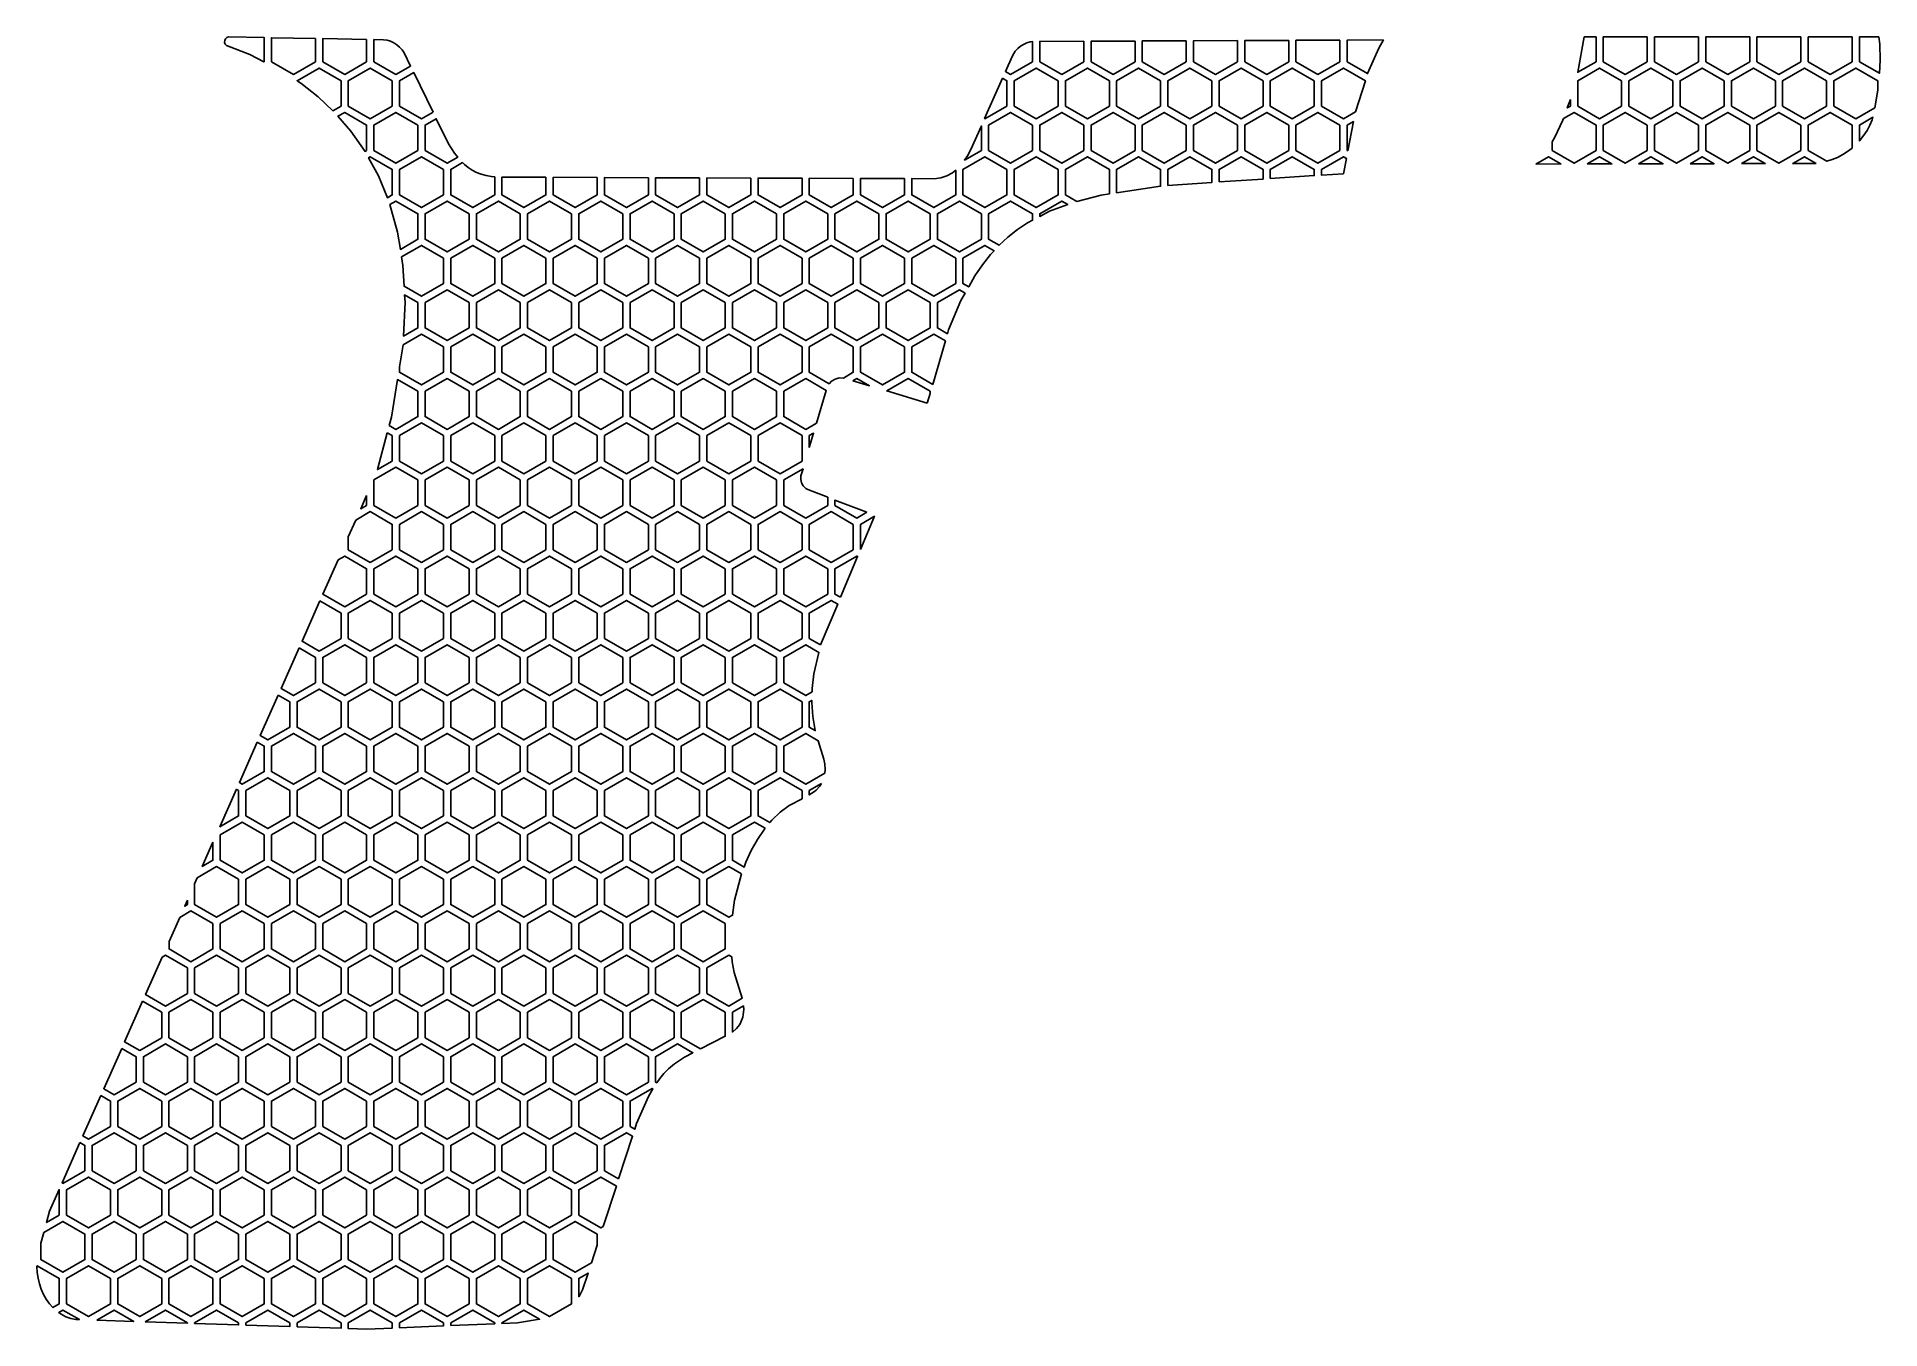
# Model space of a CAD drawing. Header units: millimetres. Extents: x 12 to 139, y -280 to -191.
import ezdxf

# ---------------------------------------------------------------- set-up
doc = ezdxf.new("R2010")
doc.units = ezdxf.units.MM

# ---------------------------------------------------------------- blocks, each defined once
blk = doc.blocks.new('HEX')
blk.add_lwpolyline([(1.516, 0.875), (0, 1.75), (-1.516, 0.875), (-1.516, -0.875), (0, -1.75), (1.516, -0.875)], close=True)

msp = doc.modelspace()

# ---------------------------------------------------------------- linework, layer by layer
for points in [[(26.29, -192.324), (24.669, -191.69), (24.593, -191.609), (24.547, -191.482), (24.552, -191.346), (24.604, -191.222), (24.701, -191.132), (24.808, -191.099), (27.275, -191.144), (27.275, -192.814), (27.26, -192.823), (26.29, -192.324)], [(30.806, -191.207), (30.806, -192.814), (29.291, -193.689), (27.775, -192.814), (27.775, -191.153), (30.806, -191.207)], [(34.337, -191.271), (34.337, -192.814), (32.822, -193.689), (31.306, -192.814), (31.306, -191.216), (34.337, -191.271)], [(35.499, -191.291), (35.748, -191.331), (35.988, -191.404), (36.213, -191.508), (36.422, -191.642), (36.611, -191.804), (36.778, -191.99), (36.918, -192.201), (37.361, -193.107), (36.353, -193.689), (34.837, -192.814), (34.837, -191.28), (35.499, -191.291)], [(78.849, -192.398), (79.052, -192.083), (79.219, -191.902), (79.407, -191.746), (79.614, -191.618), (79.837, -191.518), (80.073, -191.45), (80.241, -191.426), (80.241, -192.814), (78.726, -193.689), (78.369, -193.483), (78.849, -192.398)], [(83.772, -191.399), (83.772, -192.814), (82.257, -193.689), (80.741, -192.814), (80.741, -191.413), (83.772, -191.399)], [(87.303, -191.384), (87.303, -192.814), (85.788, -193.689), (84.272, -192.814), (84.272, -191.397), (87.303, -191.384)], [(90.835, -191.368), (90.835, -192.814), (89.319, -193.689), (87.803, -192.814), (87.803, -191.382), (90.835, -191.368)], [(94.366, -191.353), (94.366, -192.814), (92.85, -193.689), (91.335, -192.814), (91.335, -191.366), (94.366, -191.353)], [(97.897, -191.337), (97.897, -192.814), (96.381, -193.689), (94.866, -192.814), (94.866, -191.351), (97.897, -191.337)], [(101.428, -191.322), (101.428, -192.814), (99.912, -193.689), (98.397, -192.814), (98.397, -191.335), (101.428, -191.322)], [(104.428, -191.309), (104.111, -191.874), (103.339, -193.629), (101.928, -192.814), (101.928, -191.32), (104.428, -191.309)], [(119.083, -191.097), (119.083, -192.814), (117.824, -193.541), (118.274, -191.097), (119.083, -191.097)], [(122.614, -191.097), (122.614, -192.814), (121.099, -193.689), (119.583, -192.814), (119.583, -191.097), (122.614, -191.097)], [(126.145, -191.097), (126.145, -192.814), (124.63, -193.689), (123.114, -192.814), (123.114, -191.097), (126.145, -191.097)], [(129.677, -191.097), (129.677, -192.814), (128.161, -193.689), (126.645, -192.814), (126.645, -191.097), (129.677, -191.097)], [(133.208, -191.097), (133.208, -192.814), (131.692, -193.689), (130.177, -192.814), (130.177, -191.097), (133.208, -191.097)], [(136.739, -191.097), (136.739, -192.814), (135.223, -193.689), (133.708, -192.814), (133.708, -191.097), (136.739, -191.097)], [(138.585, -191.097), (138.639, -191.606), (138.667, -192.712), (138.612, -193.607), (137.239, -192.814), (137.239, -191.097), (138.585, -191.097)], [(30.991, -195.235), (29.797, -194.299), (29.541, -194.122), (31.056, -193.247), (32.572, -194.122), (32.572, -195.872), (32.011, -196.196), (30.991, -195.235)], [(38.915, -196.287), (38.118, -196.747), (36.603, -195.872), (36.603, -194.122), (37.581, -193.557), (38.915, -196.287)], [(78.166, -193.943), (78.476, -194.122), (78.476, -195.872), (76.96, -196.747), (76.934, -196.732), (78.166, -193.943)], [(102.506, -196.269), (101.678, -196.747), (100.162, -195.872), (100.162, -194.122), (101.678, -193.247), (103.185, -194.117), (102.506, -196.269)], [(138.309, -195.985), (136.989, -196.747), (135.473, -195.872), (135.473, -194.122), (136.989, -193.247), (138.504, -194.122), (138.504, -194.763), (138.309, -195.985)], [(117.318, -195.408), (117.318, -195.872), (117.103, -195.996), (117.318, -195.408)], [(33.249, -197.59), (32.362, -196.57), (32.822, -196.305), (34.337, -197.18), (34.337, -198.93), (34.229, -198.993), (33.249, -197.59)], [(39.981, -198.467), (40.389, -199.109), (40.613, -199.384), (39.884, -199.805), (38.368, -198.93), (38.368, -197.18), (39.135, -196.737), (39.981, -198.467)], [(101.972, -198.956), (101.928, -198.93), (101.928, -197.18), (102.355, -196.934), (101.972, -198.956)], [(116.234, -198.022), (116.791, -196.849), (116.836, -196.728), (117.568, -196.305), (119.083, -197.18), (119.083, -198.93), (117.568, -199.805), (116.052, -198.93), (116.052, -198.326), (116.234, -198.022)], [(136.424, -199.001), (136.088, -199.217), (135.734, -199.403), (135.363, -199.559), (134.999, -199.676), (133.708, -198.93), (133.708, -197.18), (135.223, -196.305), (136.739, -197.18), (136.739, -198.759), (136.424, -199.001)], [(138.115, -196.807), (137.956, -197.184), (137.767, -197.542), (137.549, -197.879), (137.239, -198.267), (137.239, -197.18), (138.167, -196.644), (138.115, -196.807)], [(75.754, -199.299), (75.996, -198.852), (76.71, -197.237), (76.71, -198.93), (75.559, -199.595), (75.754, -199.299)], [(35.149, -200.671), (34.473, -199.429), (34.587, -199.363), (36.103, -200.238), (36.103, -201.988), (35.763, -202.185), (35.149, -200.671)], [(84.981, -202.01), (83.299, -202.446), (82.507, -201.988), (82.507, -200.238), (84.022, -199.363), (85.538, -200.238), (85.538, -201.926), (84.981, -202.01)], [(86.038, -201.85), (86.038, -200.238), (87.553, -199.363), (89.069, -200.238), (89.069, -201.394), (86.038, -201.85)], [(89.569, -201.336), (89.569, -200.238), (91.085, -199.363), (92.6, -200.238), (92.6, -201.134), (89.569, -201.336)], [(93.1, -201.101), (93.1, -200.238), (94.616, -199.363), (96.131, -200.238), (96.131, -200.9), (93.1, -201.101)], [(96.631, -200.867), (96.631, -200.238), (98.147, -199.363), (99.662, -200.238), (99.662, -200.665), (96.631, -200.867)], [(101.673, -200.536), (100.162, -200.632), (100.162, -200.238), (101.678, -199.363), (101.873, -199.476), (101.673, -200.536)], [(114.937, -199.863), (115.802, -199.363), (116.662, -199.86), (114.937, -199.863)], [(118.479, -199.857), (119.333, -199.363), (120.183, -199.854), (118.479, -199.857)], [(122.021, -199.85), (122.864, -199.363), (123.703, -199.847), (122.021, -199.85)], [(125.562, -199.844), (126.395, -199.363), (127.223, -199.841), (125.562, -199.844)], [(129.104, -199.838), (129.927, -199.363), (130.744, -199.835), (129.104, -199.838)], [(134.246, -199.819), (132.646, -199.832), (133.458, -199.363), (134.246, -199.819)], [(41.075, -199.893), (41.333, -200.104), (41.609, -200.287), (41.905, -200.442), (42.223, -200.569), (42.567, -200.665), (42.938, -200.732), (43.165, -200.751), (43.165, -201.988), (41.649, -202.863), (40.134, -201.988), (40.134, -200.238), (40.948, -199.768), (41.075, -199.893)], [(73.456, -200.875), (73.924, -200.805), (74.342, -200.666), (74.716, -200.463), (74.945, -200.29), (74.945, -201.988), (73.429, -202.863), (71.914, -201.988), (71.914, -200.869), (73.456, -200.875)], [(46.696, -200.778), (46.696, -201.988), (45.18, -202.863), (43.665, -201.988), (43.665, -200.768), (46.696, -200.778)], [(50.227, -200.791), (50.227, -201.988), (48.712, -202.863), (47.196, -201.988), (47.196, -200.78), (50.227, -200.791)], [(53.758, -200.804), (53.758, -201.988), (52.243, -202.863), (50.727, -201.988), (50.727, -200.793), (53.758, -200.804)], [(57.289, -200.817), (57.289, -201.988), (55.774, -202.863), (54.258, -201.988), (54.258, -200.806), (57.289, -200.817)], [(60.82, -200.829), (60.82, -201.988), (59.305, -202.863), (57.789, -201.988), (57.789, -200.818), (60.82, -200.829)], [(64.351, -200.842), (64.351, -201.988), (62.836, -202.863), (61.32, -201.988), (61.32, -200.831), (64.351, -200.842)], [(67.883, -200.855), (67.883, -201.988), (66.367, -202.863), (64.851, -201.988), (64.851, -200.844), (67.883, -200.855)], [(71.414, -200.867), (71.414, -201.988), (69.898, -202.863), (68.383, -201.988), (68.383, -200.856), (71.414, -200.867)], [(36.468, -204.57), (35.937, -202.661), (36.353, -202.421), (37.868, -203.296), (37.868, -205.046), (36.66, -205.744), (36.468, -204.57)], [(79.899, -203.918), (79.204, -204.385), (78.547, -204.904), (77.938, -205.467), (77.21, -205.046), (77.21, -203.296), (78.726, -202.421), (80.241, -203.296), (80.241, -203.739), (79.899, -203.918)], [(81.413, -203.124), (80.741, -203.476), (80.741, -203.296), (82.257, -202.421), (82.667, -202.658), (81.413, -203.124)], [(36.84, -206.855), (36.745, -206.272), (38.118, -205.479), (39.634, -206.354), (39.634, -208.104), (38.118, -208.979), (36.922, -208.289), (36.84, -206.855)], [(77.34, -206.11), (76.788, -206.802), (76.266, -207.56), (75.837, -208.331), (75.445, -208.104), (75.445, -206.354), (76.96, -205.479), (77.589, -205.842), (77.34, -206.11)], [(36.984, -209.38), (36.956, -208.885), (37.868, -209.412), (37.868, -211.162), (36.888, -211.728), (36.984, -209.38)], [(75.307, -209.282), (74.451, -211.302), (74.375, -211.564), (73.679, -211.162), (73.679, -209.412), (75.195, -208.537), (75.594, -208.768), (75.307, -209.282)], [(36.843, -212.332), (38.118, -211.595), (39.634, -212.47), (39.634, -214.22), (38.118, -215.095), (36.603, -214.22), (36.603, -213.84), (36.843, -212.332)], [(67.197, -214.616), (66.911, -214.608), (66.628, -214.684), (66.379, -214.836), (66.216, -215.008), (64.851, -214.22), (64.851, -212.47), (66.367, -211.595), (67.883, -212.47), (67.883, -214.22), (67.197, -214.616)], [(73.36, -215.055), (71.914, -214.22), (71.914, -212.47), (73.429, -211.595), (74.231, -212.058), (73.36, -215.055)], [(36.049, -217.321), (36.463, -214.717), (37.868, -215.528), (37.868, -217.278), (36.353, -218.153), (35.896, -217.889), (36.049, -217.321)], [(65.35, -217.721), (64.601, -218.153), (63.086, -217.278), (63.086, -215.528), (64.601, -214.653), (66.016, -215.47), (65.35, -217.721)], [(67.859, -214.811), (68.133, -214.653), (68.99, -215.149), (67.859, -214.811)], [(72.986, -216.34), (70.187, -215.506), (71.664, -214.653), (73.179, -215.528), (73.179, -215.677), (72.986, -216.34)], [(35.761, -218.389), (36.103, -218.586), (36.103, -220.336), (35.077, -220.929), (35.761, -218.389)], [(64.851, -219.407), (64.851, -218.586), (65.144, -218.417), (64.851, -219.407)], [(64.271, -221.368), (64.26, -221.613), (64.316, -221.847), (64.433, -222.054), (64.605, -222.224), (64.746, -222.309), (66.117, -222.834), (66.117, -223.394), (64.601, -224.269), (63.086, -223.394), (63.086, -221.644), (64.417, -220.876), (64.271, -221.368)], [(34.337, -222.704), (34.337, -223.394), (33.926, -223.632), (34.337, -222.704)], [(68.822, -223.871), (68.133, -224.269), (66.617, -223.394), (66.617, -223.026), (68.822, -223.871)], [(33.583, -224.407), (34.587, -223.827), (36.103, -224.702), (36.103, -226.452), (34.587, -227.327), (33.072, -226.452), (33.072, -225.561), (33.583, -224.407)], [(68.383, -226.44), (68.383, -224.702), (69.342, -224.148), (68.383, -226.44)], [(32.369, -227.146), (32.822, -226.885), (34.337, -227.76), (34.337, -229.51), (32.822, -230.385), (31.319, -229.518), (32.369, -227.146)], [(67.003, -229.733), (66.617, -229.51), (66.617, -227.76), (68.133, -226.885), (68.184, -226.915), (67.003, -229.733)], [(31.115, -229.977), (32.572, -230.818), (32.572, -232.568), (31.056, -233.443), (29.881, -232.765), (31.115, -229.977)], [(65.629, -233.017), (64.851, -232.568), (64.851, -230.818), (66.367, -229.943), (66.809, -230.198), (65.629, -233.017)], [(29.677, -233.224), (30.806, -233.876), (30.806, -235.626), (29.291, -236.501), (28.442, -236.012), (29.677, -233.224)], [(65.17, -235.018), (65.052, -236.007), (65.044, -236.246), (64.601, -236.501), (63.086, -235.626), (63.086, -233.876), (64.601, -233.001), (65.51, -233.526), (65.17, -235.018)], [(28.239, -236.471), (29.041, -236.934), (29.041, -238.684), (27.525, -239.559), (27.004, -239.259), (28.239, -236.471)], [(65.02, -236.988), (65.086, -237.958), (65.26, -238.92), (64.851, -238.684), (64.851, -236.934), (65.025, -236.834), (65.02, -236.988)], [(26.801, -239.718), (27.275, -239.992), (27.275, -241.742), (25.759, -242.617), (25.566, -242.506), (26.801, -239.718)], [(65.853, -240.885), (65.917, -241.241), (65.94, -241.596), (65.924, -241.854), (64.601, -242.617), (63.086, -241.742), (63.086, -239.992), (64.601, -239.117), (65.471, -239.619), (65.853, -240.885)], [(63.463, -244.074), (62.842, -244.534), (62.269, -245.086), (62.123, -245.264), (61.32, -244.8), (61.32, -243.05), (62.836, -242.175), (64.351, -243.05), (64.351, -243.613), (63.463, -244.074)], [(65.702, -242.559), (65.562, -242.774), (65.332, -243.021), (65.203, -243.128), (64.851, -243.353), (64.851, -243.05), (65.702, -242.559)], [(25.362, -242.965), (25.509, -243.05), (25.509, -244.8), (24.22, -245.545), (25.362, -242.965)], [(61.8, -245.655), (61.274, -246.423), (60.854, -247.186), (60.485, -247.996), (60.363, -248.325), (59.555, -247.858), (59.555, -246.108), (61.07, -245.233), (61.8, -245.655)], [(23.744, -246.619), (23.744, -247.858), (23.006, -248.284), (23.744, -246.619)], [(22.663, -249.06), (23.994, -248.291), (25.509, -249.166), (25.509, -250.916), (23.994, -251.791), (22.478, -250.916), (22.478, -249.476), (22.663, -249.06)], [(60.186, -248.8), (59.703, -250.602), (59.561, -251.643), (59.305, -251.791), (57.789, -250.916), (57.789, -249.166), (59.305, -248.291), (60.186, -248.8)], [(21.449, -251.799), (22.228, -251.349), (23.744, -252.224), (23.744, -253.974), (22.228, -254.849), (20.713, -253.974), (20.713, -253.462), (21.449, -251.799)], [(21.978, -250.605), (21.978, -250.916), (21.793, -251.023), (21.978, -250.605)], [(20.236, -254.538), (20.463, -254.407), (21.978, -255.282), (21.978, -257.032), (20.463, -257.907), (19.094, -257.117), (20.236, -254.538)], [(59.536, -254.852), (59.681, -255.587), (60.226, -257.376), (59.305, -257.907), (57.789, -257.032), (57.789, -255.282), (59.305, -254.407), (59.501, -254.52), (59.536, -254.852)], [(18.89, -257.577), (20.213, -258.34), (20.213, -260.09), (18.697, -260.965), (17.656, -260.364), (18.89, -257.577)], [(57.357, -260.86), (56.024, -260.09), (56.024, -258.34), (57.539, -257.465), (59.055, -258.34), (59.055, -259.993), (57.357, -260.86)], [(60.33, -258.141), (60.302, -258.494), (60.266, -258.669), (60.138, -259.021), (60.051, -259.178), (59.841, -259.449), (59.555, -259.698), (59.555, -258.34), (60.314, -257.902), (60.33, -258.141)], [(17.452, -260.824), (18.447, -261.398), (18.447, -263.148), (16.932, -264.023), (16.217, -263.611), (17.452, -260.824)], [(56.246, -261.427), (55.555, -261.883), (55.146, -262.226), (54.831, -262.549), (54.537, -262.907), (54.334, -263.192), (54.258, -263.148), (54.258, -261.398), (55.774, -260.523), (56.826, -261.131), (56.246, -261.427)], [(16.014, -264.071), (16.682, -264.456), (16.682, -266.206), (15.166, -267.081), (14.779, -266.858), (16.014, -264.071)], [(53.766, -264.139), (52.95, -266.004), (52.822, -266.397), (52.493, -266.206), (52.493, -264.456), (54.008, -263.581), (54.072, -263.618), (53.766, -264.139)], [(51.707, -269.83), (50.727, -269.264), (50.727, -267.514), (52.243, -266.639), (52.664, -266.883), (51.707, -269.83)], [(14.575, -267.318), (14.916, -267.514), (14.916, -269.264), (13.401, -270.139), (13.341, -270.105), (14.575, -267.318)], [(12.48, -272.048), (13.137, -270.565), (13.151, -270.572), (13.151, -272.322), (12.269, -272.832), (12.48, -272.048)], [(50.644, -273.101), (50.477, -273.197), (48.962, -272.322), (48.962, -270.572), (50.477, -269.697), (51.549, -270.316), (50.644, -273.101)], [(12.084, -273.516), (13.401, -272.755), (14.916, -273.63), (14.916, -275.38), (13.401, -276.255), (11.885, -275.38), (11.885, -274.252), (12.084, -273.516)], [(49.829, -275.61), (48.712, -276.255), (47.196, -275.38), (47.196, -273.63), (48.712, -272.755), (50.227, -273.63), (50.227, -274.386), (49.829, -275.61)], [(12.472, -278.426), (12.254, -278.118), (12.066, -277.785), (11.907, -277.429), (11.78, -277.055), (11.686, -276.667), (11.627, -276.268), (11.604, -275.861), (11.605, -275.831), (11.635, -275.814), (13.151, -276.689), (13.151, -278.439), (12.708, -278.694), (12.472, -278.426)], [(49.223, -277.476), (49.035, -277.838), (48.962, -277.947), (48.962, -276.689), (49.598, -276.321), (49.223, -277.476)], [(14.301, -279.518), (13.942, -279.444), (13.602, -279.323), (13.283, -279.156), (13.114, -279.037), (13.401, -278.872), (14.533, -279.526), (14.301, -279.518)], [(15.731, -279.565), (16.932, -278.872), (18.278, -279.649), (15.731, -279.565)], [(19.071, -279.675), (20.463, -278.872), (21.978, -279.747), (21.978, -279.771), (19.071, -279.675)], [(22.478, -279.788), (22.478, -279.747), (23.994, -278.872), (25.509, -279.747), (25.509, -279.888), (22.478, -279.788)], [(26.009, -279.904), (26.009, -279.747), (27.525, -278.872), (29.041, -279.747), (29.041, -280.004), (26.009, -279.904)], [(29.541, -280.021), (29.541, -279.747), (31.056, -278.872), (32.572, -279.747), (32.572, -280.121), (29.541, -280.021)], [(34.359, -280.18), (33.072, -280.137), (33.072, -279.747), (34.587, -278.872), (36.103, -279.747), (36.103, -280.107), (34.359, -280.18)], [(36.603, -280.086), (36.603, -279.747), (38.118, -278.872), (39.634, -279.747), (39.634, -279.959), (36.603, -280.086)], [(40.134, -279.938), (40.134, -279.747), (41.649, -278.872), (43.165, -279.747), (43.165, -279.812), (40.134, -279.938)], [(44.725, -279.746), (43.665, -279.791), (43.665, -279.747), (45.18, -278.872), (46.26, -279.495), (44.725, -279.746)]]:
    msp.add_lwpolyline(points, close=True)

# ---------------------------------------------------------------- block references
for p in [(34.587, -194.997), (80.491, -194.997), (84.022, -194.997), (87.553, -194.997), (91.085, -194.997), (94.616, -194.997), (98.147, -194.997), (119.333, -194.997), (122.864, -194.997), (126.395, -194.997), (129.927, -194.997), (133.458, -194.997), (36.353, -198.055), (78.726, -198.055), (82.257, -198.055), (85.788, -198.055), (89.319, -198.055), (92.85, -198.055), (96.381, -198.055), (99.912, -198.055), (121.099, -198.055), (124.63, -198.055), (128.161, -198.055), (131.692, -198.055), (38.118, -201.113), (76.96, -201.113), (80.491, -201.113), (39.884, -204.171), (43.415, -204.171), (46.946, -204.171), (50.477, -204.171), (54.008, -204.171), (57.539, -204.171), (61.07, -204.171), (64.601, -204.171), (68.133, -204.171), (71.664, -204.171), (75.195, -204.171), (41.649, -207.229), (45.18, -207.229), (48.712, -207.229), (52.243, -207.229), (55.774, -207.229), (59.305, -207.229), (62.836, -207.229), (66.367, -207.229), (69.898, -207.229), (73.429, -207.229), (39.884, -210.287), (43.415, -210.287), (46.946, -210.287), (50.477, -210.287), (54.008, -210.287), (57.539, -210.287), (61.07, -210.287), (64.601, -210.287), (68.133, -210.287), (71.664, -210.287), (41.649, -213.345), (45.18, -213.345), (48.712, -213.345), (52.243, -213.345), (55.774, -213.345), (59.305, -213.345), (62.836, -213.345), (69.898, -213.345), (39.884, -216.403), (43.415, -216.403), (46.946, -216.403), (50.477, -216.403), (54.008, -216.403), (57.539, -216.403), (61.07, -216.403), (38.118, -219.461), (41.649, -219.461), (45.18, -219.461), (48.712, -219.461), (52.243, -219.461), (55.774, -219.461), (59.305, -219.461), (62.836, -219.461), (36.353, -222.519), (39.884, -222.519), (43.415, -222.519), (46.946, -222.519), (50.477, -222.519), (54.008, -222.519), (57.539, -222.519), (61.07, -222.519), (38.118, -225.577), (41.649, -225.577), (45.18, -225.577), (48.712, -225.577), (52.243, -225.577), (55.774, -225.577), (59.305, -225.577), (62.836, -225.577), (66.367, -225.577), (36.353, -228.635), (39.884, -228.635), (43.415, -228.635), (46.946, -228.635), (50.477, -228.635), (54.008, -228.635), (57.539, -228.635), (61.07, -228.635), (64.601, -228.635), (34.587, -231.693), (38.118, -231.693), (41.649, -231.693), (45.18, -231.693), (48.712, -231.693), (52.243, -231.693), (55.774, -231.693), (59.305, -231.693), (62.836, -231.693), (32.822, -234.751), (36.353, -234.751), (39.884, -234.751), (43.415, -234.751), (46.946, -234.751), (50.477, -234.751), (54.008, -234.751), (57.539, -234.751), (61.07, -234.751), (31.056, -237.809), (34.587, -237.809), (38.118, -237.809), (41.649, -237.809), (45.18, -237.809), (48.712, -237.809), (52.243, -237.809), (55.774, -237.809), (59.305, -237.809), (62.836, -237.809), (29.291, -240.867), (32.822, -240.867), (36.353, -240.867), (39.884, -240.867), (43.415, -240.867), (46.946, -240.867), (50.477, -240.867), (54.008, -240.867), (57.539, -240.867), (61.07, -240.867), (27.525, -243.925), (31.056, -243.925), (34.587, -243.925), (38.118, -243.925), (41.649, -243.925), (45.18, -243.925), (48.712, -243.925), (52.243, -243.925), (55.774, -243.925), (59.305, -243.925), (25.759, -246.983), (29.291, -246.983), (32.822, -246.983), (36.353, -246.983), (39.884, -246.983), (43.415, -246.983), (46.946, -246.983), (50.477, -246.983), (54.008, -246.983), (57.539, -246.983), (27.525, -250.041), (31.056, -250.041), (34.587, -250.041), (38.118, -250.041), (41.649, -250.041), (45.18, -250.041), (48.712, -250.041), (52.243, -250.041), (55.774, -250.041), (25.759, -253.099), (29.291, -253.099), (32.822, -253.099), (36.353, -253.099), (39.884, -253.099), (43.415, -253.099), (46.946, -253.099), (50.477, -253.099), (54.008, -253.099), (57.539, -253.099), (23.994, -256.157), (27.525, -256.157), (31.056, -256.157), (34.587, -256.157), (38.118, -256.157), (41.649, -256.157), (45.18, -256.157), (48.712, -256.157), (52.243, -256.157), (55.774, -256.157), (22.228, -259.215), (25.759, -259.215), (29.291, -259.215), (32.822, -259.215), (36.353, -259.215), (39.884, -259.215), (43.415, -259.215), (46.946, -259.215), (50.477, -259.215), (54.008, -259.215), (20.463, -262.273), (23.994, -262.273), (27.525, -262.273), (31.056, -262.273), (34.587, -262.273), (38.118, -262.273), (41.649, -262.273), (45.18, -262.273), (48.712, -262.273), (52.243, -262.273), (18.697, -265.331), (22.228, -265.331), (25.759, -265.331), (29.291, -265.331), (32.822, -265.331), (36.353, -265.331), (39.884, -265.331), (43.415, -265.331), (46.946, -265.331), (50.477, -265.331), (16.932, -268.389), (20.463, -268.389), (23.994, -268.389), (27.525, -268.389), (31.056, -268.389), (34.587, -268.389), (38.118, -268.389), (41.649, -268.389), (45.18, -268.389), (48.712, -268.389), (15.166, -271.447), (18.697, -271.447), (22.228, -271.447), (25.759, -271.447), (29.291, -271.447), (32.822, -271.447), (36.353, -271.447), (39.884, -271.447), (43.415, -271.447), (46.946, -271.447), (16.932, -274.505), (20.463, -274.505), (23.994, -274.505), (27.525, -274.505), (31.056, -274.505), (34.587, -274.505), (38.118, -274.505), (41.649, -274.505), (45.18, -274.505), (15.166, -277.564), (18.697, -277.564), (22.228, -277.564), (25.759, -277.564), (29.291, -277.564), (32.822, -277.564), (36.353, -277.564), (39.884, -277.564), (43.415, -277.564), (46.946, -277.564)]:
    msp.add_blockref('HEX', p)

doc.saveas('drawing.dxf')
